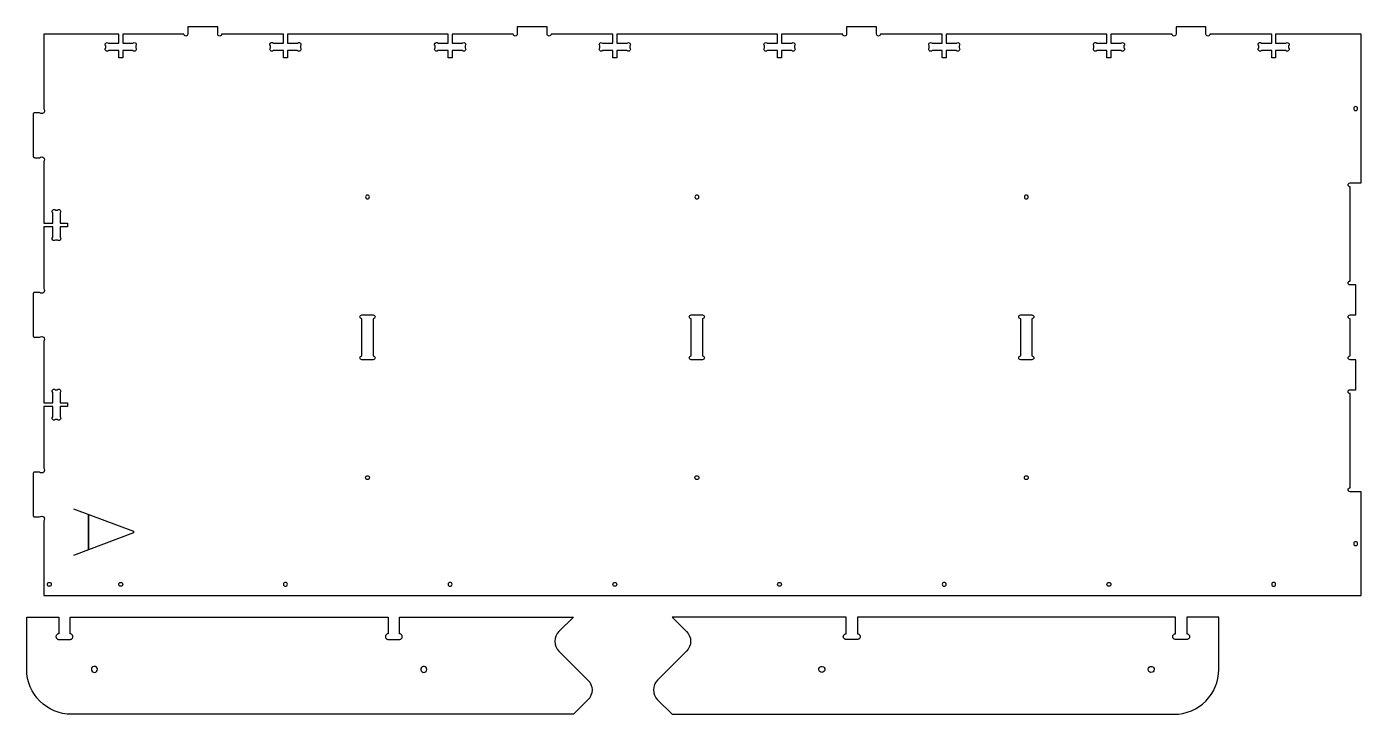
# Model space of a CAD drawing. Extents: x 3.2 to 92.3, y 1.1 to 47.1.
import ezdxf

# ---------------------------------------------------------------- set-up
doc = ezdxf.new("R2010")
doc.units = 0
for name, color, linetype in [('LABELS', 150, 'CONTINUOUS'), ('SCREW_LOCATION_RECESS', 1, 'CONTINUOUS'), ('THREE_QUARTER_INCH_THRUCUT', 18, 'CONTINUOUS')]:
    doc.layers.add(name, color=color, linetype=linetype)

msp = doc.modelspace()

# ---------------------------------------------------------------- linework, layer by layer
at = {"layer": 'LABELS'}
msp.add_lwpolyline([(6.344, 14.868), (10.344, 13.364), (10.344, 13.252), (7.352, 12.132), (7.352, 14.468), (7.352, 12.132), (6.344, 11.748)], dxfattribs=at)
at = {"layer": 'SCREW_LOCATION_RECESS'}
for points in [[(91.975, 41.729, 0.414214), (91.845, 41.599, 0.414214), (91.975, 41.469, 0.414214), (92.105, 41.599, 0.414214)], [(25.975, 35.823, 0.414214), (25.845, 35.693, 0.414214), (25.975, 35.563, 0.414214), (26.105, 35.693, 0.414214)], [(47.975, 35.823, 0.414214), (47.845, 35.693, 0.414214), (47.975, 35.563, 0.414214), (48.105, 35.693, 0.414214)], [(69.975, 35.823, 0.414214), (69.845, 35.693, 0.414214), (69.975, 35.563, 0.414214), (70.105, 35.693, 0.414214)], [(25.975, 16.813, -0.414214), (25.845, 16.943, -0.414214), (25.975, 17.073, -0.414214), (26.105, 16.943, -0.414214)], [(47.975, 16.813, -0.414214), (47.845, 16.943, -0.414214), (47.975, 17.073, -0.414214), (48.105, 16.943, -0.414214)], [(69.975, 16.813, -0.414214), (69.845, 16.943, -0.414214), (69.975, 17.073, -0.414214), (70.105, 16.943, -0.414214)], [(91.975, 12.667, 0.414214), (91.845, 12.537, 0.414214), (91.975, 12.407, 0.414214), (92.105, 12.537, 0.414214)], [(4.725, 9.948, -0.414214), (4.855, 9.818, -0.414214), (4.725, 9.688, -0.414214), (4.595, 9.818, -0.414214)], [(9.495, 9.948, -0.414214), (9.625, 9.818, -0.414214), (9.495, 9.688, -0.414214), (9.365, 9.818, -0.414214)], [(20.495, 9.688, 0.414214), (20.625, 9.818, 0.414214), (20.495, 9.948, 0.414214), (20.365, 9.818, 0.414214)], [(31.495, 9.688, 0.414214), (31.625, 9.818, 0.414214), (31.495, 9.948, 0.414214), (31.365, 9.818, 0.414214)], [(42.495, 9.948, -0.414214), (42.625, 9.818, -0.414214), (42.495, 9.688, -0.414214), (42.365, 9.818, -0.414214)], [(53.495, 9.948, -0.414214), (53.625, 9.818, -0.414214), (53.495, 9.688, -0.414214), (53.365, 9.818, -0.414214)], [(64.495, 9.688, 0.414214), (64.625, 9.818, 0.414214), (64.495, 9.948, 0.414214), (64.365, 9.818, 0.414214)], [(75.495, 9.688, -0.414214), (75.365, 9.818, -0.414214), (75.495, 9.948, -0.414214), (75.625, 9.818, -0.414214)], [(86.495, 9.948, 0.414214), (86.365, 9.818, 0.414214), (86.495, 9.688, 0.414214), (86.625, 9.818, 0.414214)]]:
    msp.add_lwpolyline(points, format="xyb", close=True, dxfattribs=at)
at = {"layer": 'THREE_QUARTER_INCH_THRUCUT'}
for points in [[(9.365, 46.568), (4.35, 46.568), (4.35, 41.587, -1), (4.081, 41.318), (3.75, 41.318), (3.733, 41.317), (3.716, 41.312), (3.7, 41.305), (3.686, 41.295), (3.673, 41.282), (3.663, 41.268), (3.656, 41.252), (3.652, 41.235), (3.65, 41.218), (3.65, 39.818), (3.65, 38.418), (3.652, 38.401), (3.656, 38.384), (3.663, 38.368), (3.673, 38.354), (3.686, 38.341), (3.7, 38.331), (3.716, 38.324), (3.733, 38.32), (3.75, 38.318), (4.081, 38.318, -0.414214), (4.35, 38.318, -0.414214), (4.35, 38.049), (4.35, 33.948), (4.95, 33.948), (4.95, 34.634, -1), (5.134, 34.818), (5.266, 34.818, -1), (5.45, 34.634), (5.45, 33.948), (5.937, 33.948), (5.937, 33.688), (5.45, 33.688), (5.45, 33.002, -1), (5.266, 32.818), (5.134, 32.818, -1), (4.95, 33.002), (4.95, 33.688), (4.35, 33.688), (4.35, 29.587, -1), (4.081, 29.318), (3.75, 29.318), (3.733, 29.317), (3.716, 29.312), (3.7, 29.305), (3.686, 29.295), (3.673, 29.282), (3.663, 29.268), (3.656, 29.252), (3.652, 29.235), (3.65, 29.218), (3.65, 27.818), (3.65, 26.418), (3.652, 26.401), (3.656, 26.384), (3.663, 26.368), (3.673, 26.354), (3.686, 26.341), (3.7, 26.331), (3.716, 26.324), (3.733, 26.32), (3.75, 26.318), (4.081, 26.318, -0.414214), (4.35, 26.318, -0.414214), (4.35, 26.049), (4.35, 21.948), (4.95, 21.948), (4.95, 22.634, -1), (5.134, 22.818), (5.266, 22.818, -1), (5.45, 22.634), (5.45, 21.948), (5.937, 21.948), (5.937, 21.688), (5.45, 21.688), (5.45, 21.002, -1), (5.266, 20.818), (5.134, 20.818, -1), (4.95, 21.002), (4.95, 21.688), (4.35, 21.688), (4.35, 17.587, -1), (4.081, 17.318), (3.75, 17.318), (3.733, 17.317), (3.716, 17.312), (3.7, 17.305), (3.686, 17.295), (3.673, 17.282), (3.663, 17.268), (3.656, 17.252), (3.652, 17.235), (3.65, 17.218), (3.65, 15.818), (3.65, 14.418), (3.652, 14.401), (3.656, 14.384), (3.663, 14.368), (3.673, 14.354), (3.686, 14.341), (3.7, 14.331), (3.716, 14.324), (3.733, 14.32), (3.75, 14.318), (4.081, 14.318, -0.414214), (4.35, 14.318, -0.414214), (4.35, 14.049), (4.35, 9.068), (92.35, 9.068), (92.35, 16.006), (91.6, 16.006, -1), (91.6, 16.266), (91.6, 22.557, -1), (91.6, 22.818), (91.975, 22.818), (91.975, 24.818), (91.6, 24.818, -1), (91.6, 25.079), (91.6, 27.557, -1), (91.6, 27.818), (91.975, 27.818), (91.975, 29.818), (91.6, 29.818, -1), (91.6, 30.079), (91.6, 36.37, -1), (91.6, 36.631), (92.35, 36.631), (92.35, 46.568), (86.625, 46.568), (86.625, 45.968), (87.311, 45.968, -1), (87.495, 45.784), (87.495, 45.652, -1), (87.311, 45.468), (86.625, 45.468), (86.625, 44.981), (86.365, 44.981), (86.365, 45.468), (85.679, 45.468, -1), (85.495, 45.652), (85.495, 45.784, -1), (85.679, 45.968), (86.365, 45.968), (86.365, 46.568), (82.236, 46.568, -1), (81.975, 46.568), (81.975, 47.068), (79.975, 47.068), (79.975, 46.568, -1), (79.714, 46.568), (75.625, 46.568), (75.625, 45.968), (76.311, 45.968, -1), (76.495, 45.784), (76.495, 45.652, -1), (76.311, 45.468), (75.625, 45.468), (75.625, 44.981), (75.365, 44.981), (75.365, 45.468), (74.679, 45.468, -1), (74.495, 45.652), (74.495, 45.784, -1), (74.679, 45.968), (75.365, 45.968), (75.365, 46.568), (64.625, 46.568), (64.625, 45.968), (65.311, 45.968, -1), (65.495, 45.784), (65.495, 45.652, -1), (65.311, 45.468), (64.625, 45.468), (64.625, 44.981), (64.365, 44.981), (64.365, 45.468), (63.679, 45.468, -1), (63.495, 45.652), (63.495, 45.784, -1), (63.679, 45.968), (64.365, 45.968), (64.365, 46.568), (60.236, 46.568, -1), (59.975, 46.568), (59.975, 47.068), (57.975, 47.068), (57.975, 46.568, -1), (57.714, 46.568), (53.625, 46.568), (53.625, 45.968), (54.311, 45.968, -1), (54.495, 45.784), (54.495, 45.652, -1), (54.311, 45.468), (53.625, 45.468), (53.625, 44.981), (53.365, 44.981), (53.365, 45.468), (52.679, 45.468, -1), (52.495, 45.652), (52.495, 45.784, -1), (52.679, 45.968), (53.365, 45.968), (53.365, 46.568), (42.625, 46.568), (42.625, 45.968), (43.311, 45.968, -1), (43.495, 45.784), (43.495, 45.652, -1), (43.311, 45.468), (42.625, 45.468), (42.625, 44.981), (42.365, 44.981), (42.365, 45.468), (41.679, 45.468, -1), (41.495, 45.652), (41.495, 45.784, -1), (41.679, 45.968), (42.365, 45.968), (42.365, 46.568), (38.236, 46.568, -1), (37.975, 46.568), (37.975, 47.068), (35.975, 47.068), (35.975, 46.568, -1), (35.714, 46.568), (31.625, 46.568), (31.625, 45.968), (32.311, 45.968, -1), (32.495, 45.784), (32.495, 45.652, -1), (32.311, 45.468), (31.625, 45.468), (31.625, 44.981), (31.365, 44.981), (31.365, 45.468), (30.679, 45.468, -1), (30.495, 45.652), (30.495, 45.784, -1), (30.679, 45.968), (31.365, 45.968), (31.365, 46.568), (20.625, 46.568), (20.625, 45.968), (21.311, 45.968, -1), (21.495, 45.784), (21.495, 45.652, -1), (21.311, 45.468), (20.625, 45.468), (20.625, 44.981), (20.365, 44.981), (20.365, 45.468), (19.679, 45.468, -1), (19.495, 45.652), (19.495, 45.784, -1), (19.679, 45.968), (20.365, 45.968), (20.365, 46.568), (16.236, 46.568, -1), (15.975, 46.568), (15.975, 47.068), (13.975, 47.068), (13.975, 46.568, -1), (13.714, 46.568), (9.625, 46.568), (9.625, 45.968), (10.311, 45.968, -1), (10.495, 45.784), (10.495, 45.652, -1), (10.311, 45.468), (9.625, 45.468), (9.625, 44.981), (9.365, 44.981), (9.365, 45.468), (8.679, 45.468, -1), (8.495, 45.652), (8.495, 45.784, -1), (8.679, 45.968), (9.365, 45.968)], [(26.35, 27.557), (26.35, 25.079, -1), (26.35, 24.818), (25.6, 24.818, -1), (25.6, 25.079), (25.6, 27.557, -1), (25.6, 27.818), (26.35, 27.818, -1)], [(48.35, 27.557), (48.35, 25.079, -1), (48.35, 24.818), (47.6, 24.818, -1), (47.6, 25.079), (47.6, 27.557, -1), (47.6, 27.818), (48.35, 27.818, -1)], [(70.35, 27.557), (70.35, 25.079, -1), (70.35, 24.818), (69.6, 24.818, -1), (69.6, 25.079), (69.6, 27.557, -1), (69.6, 27.818), (70.35, 27.818, -1)], [(3.215, 7.635), (5.358, 7.635), (5.358, 6.515), (5.327, 6.513), (5.296, 6.505), (5.267, 6.492), (5.241, 6.475), (5.218, 6.454), (5.199, 6.429), (5.184, 6.402), (5.174, 6.372), (5.169, 6.341), (5.169, 6.31), (5.174, 6.279), (5.184, 6.249), (5.199, 6.221), (5.218, 6.197), (5.241, 6.175), (5.267, 6.158), (5.296, 6.146), (5.327, 6.138), (5.358, 6.135), (6.108, 6.135), (6.139, 6.138), (6.17, 6.146), (6.198, 6.158), (6.225, 6.175), (6.248, 6.197), (6.267, 6.221), (6.282, 6.249), (6.292, 6.279), (6.297, 6.31), (6.297, 6.341), (6.292, 6.372), (6.282, 6.402), (6.267, 6.429), (6.248, 6.454), (6.225, 6.475), (6.198, 6.492), (6.17, 6.505), (6.139, 6.513), (6.108, 6.515), (6.108, 7.635), (27.358, 7.635), (27.358, 6.515), (27.327, 6.513), (27.296, 6.505), (27.267, 6.492), (27.241, 6.475), (27.218, 6.454), (27.199, 6.429), (27.184, 6.402), (27.174, 6.372), (27.169, 6.341), (27.169, 6.31), (27.174, 6.279), (27.184, 6.249), (27.199, 6.221), (27.218, 6.197), (27.241, 6.175), (27.267, 6.158), (27.296, 6.146), (27.327, 6.138), (27.358, 6.135), (28.108, 6.135), (28.139, 6.138), (28.17, 6.146), (28.198, 6.158), (28.225, 6.175), (28.248, 6.197), (28.267, 6.221), (28.282, 6.249), (28.292, 6.279), (28.297, 6.31), (28.297, 6.341), (28.292, 6.372), (28.282, 6.402), (28.267, 6.429), (28.248, 6.454), (28.225, 6.475), (28.198, 6.492), (28.17, 6.505), (28.139, 6.513), (28.108, 6.515), (28.108, 7.635), (39.733, 7.635), (38.764, 6.667, 0.414214), (38.764, 5.354), (40.701, 3.417, -0.414214), (40.701, 2.104), (39.733, 1.135), (6.215, 1.135, -0.414213), (3.215, 4.135)], [(82.836, 7.635), (80.693, 7.635), (80.693, 6.515), (80.724, 6.513), (80.754, 6.505), (80.783, 6.492), (80.809, 6.475), (80.832, 6.454), (80.852, 6.429), (80.867, 6.402), (80.877, 6.372), (80.882, 6.341), (80.882, 6.31), (80.877, 6.279), (80.867, 6.249), (80.852, 6.221), (80.832, 6.197), (80.809, 6.175), (80.783, 6.158), (80.754, 6.146), (80.724, 6.138), (80.693, 6.135), (79.943, 6.135), (79.911, 6.138), (79.881, 6.146), (79.852, 6.158), (79.826, 6.175), (79.803, 6.197), (79.784, 6.221), (79.769, 6.249), (79.758, 6.279), (79.753, 6.31), (79.753, 6.341), (79.758, 6.372), (79.769, 6.402), (79.784, 6.429), (79.803, 6.454), (79.826, 6.475), (79.852, 6.492), (79.881, 6.505), (79.911, 6.513), (79.943, 6.515), (79.943, 7.635), (58.693, 7.635), (58.693, 6.515), (58.724, 6.513), (58.754, 6.505), (58.783, 6.492), (58.809, 6.475), (58.832, 6.454), (58.852, 6.429), (58.867, 6.402), (58.877, 6.372), (58.882, 6.341), (58.882, 6.31), (58.877, 6.279), (58.867, 6.249), (58.852, 6.221), (58.832, 6.197), (58.809, 6.175), (58.783, 6.158), (58.754, 6.146), (58.724, 6.138), (58.693, 6.135), (57.943, 6.135), (57.911, 6.138), (57.881, 6.146), (57.852, 6.158), (57.826, 6.175), (57.803, 6.197), (57.784, 6.221), (57.769, 6.249), (57.758, 6.279), (57.753, 6.31), (57.753, 6.341), (57.758, 6.372), (57.769, 6.402), (57.784, 6.429), (57.803, 6.454), (57.826, 6.475), (57.852, 6.492), (57.881, 6.505), (57.911, 6.513), (57.943, 6.515), (57.943, 7.635), (46.318, 7.635), (47.286, 6.667, -0.414214), (47.286, 5.354), (45.349, 3.417, 0.414214), (45.349, 2.104), (46.318, 1.135), (79.836, 1.135, 0.414213), (82.836, 4.135)], [(7.702, 4.333, 0.96149), (7.749, 3.936, 0.961471), (7.733, 4.335, 0.019643), (7.717, 4.335, 0.019633)], [(29.698, 4.332, 0.92035), (29.735, 3.935, 0.920352), (29.764, 4.333, 0.041476), (29.731, 4.335, 0.041477)], [(56.352, 4.332, -0.92035), (56.316, 3.935, -0.920352), (56.286, 4.333, -0.041476), (56.319, 4.335, -0.041477)], [(78.349, 4.333, -0.96149), (78.302, 3.936, -0.961471), (78.318, 4.335, -0.019643), (78.333, 4.335, -0.019633)]]:
    msp.add_lwpolyline(points, format="xyb", close=True, dxfattribs=at)

doc.saveas('drawing.dxf')
